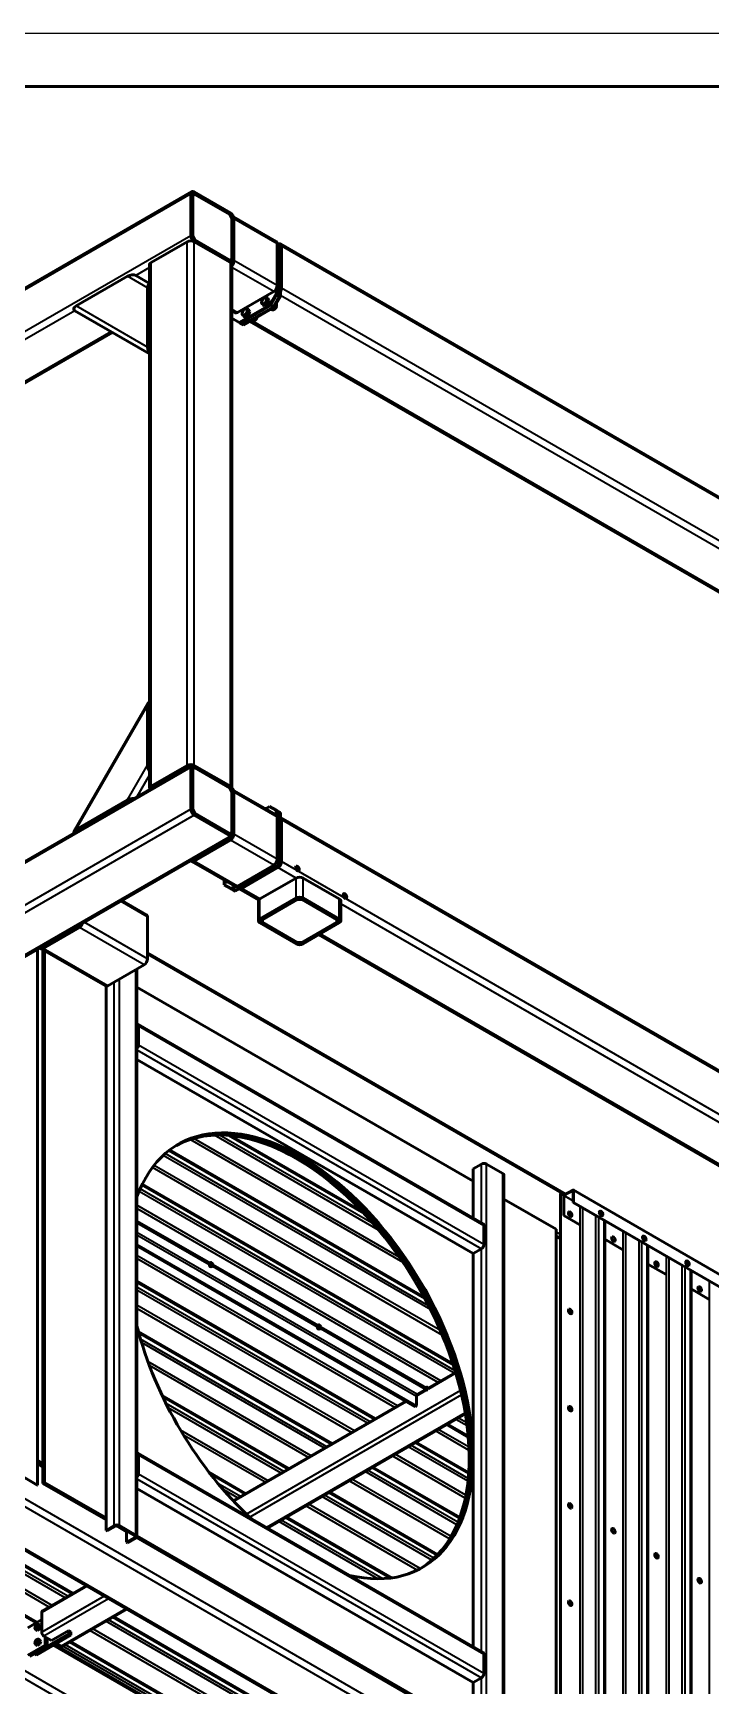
# Model space of a CAD drawing. Header units: millimetres. Extents: x 0 to 14700, y 0 to 10395.
# Drawn here: x 7547 to 9768, y 4983 to 10395 of the extents above; entities that cross this region are included whole.
import ezdxf

# ---------------------------------------------------------------- set-up
doc = ezdxf.new("R2010")
doc.units = ezdxf.units.MM
doc.header["$LTSCALE"] = 35
for name, color, linetype, lineweight in [('Видимые тонкие (ГОСТ)', 7, 'Continuous', 35), ('Видимый контур (ГОСТ)', 7, 'Continuous', 50), ('Кромка (ГОСТ)', 7, 'Continuous', 50)]:
    doc.layers.add(name, color=color, linetype=linetype, lineweight=lineweight)

# ---------------------------------------------------------------- blocks, each defined once
blk = doc.blocks.new('Рамки ГОСТ_ граница 297x420')
at = {"layer": 'Кромка (ГОСТ)', "lineweight": 25}
blk.add_line((0, 297), (420, 297), dxfattribs=at)
at = {"layer": 'Кромка (ГОСТ)'}
blk.add_line((415, 292), (20, 292), dxfattribs=at)

msp = doc.modelspace()

# ---------------------------------------------------------------- linework, layer by layer
at = {"layer": 'Видимые тонкие (ГОСТ)'}
for p, q in [((8063.8, 9868.6), (5735.6, 8524.4)), ((8075.1, 9868.6), (8069.5, 9865.3)), ((8193.9, 9800), (8192.5, 9799.2)), ((8199.6, 9790.2), (8198.2, 9789.4)), ((8346.7, 9705.3), (8205.2, 9786.9)), ((8063.8, 9731.4), (5792.8, 8420.2)), ((8052.5, 7997.1), (8052.5, 9711.8)), ((8075.1, 7997.1), (8075.1, 9711.8)), ((12928.7, 7059.8), (8360.8, 9697.1)), ((7933.7, 7928.6), (7933.7, 9643.2)), ((8199.6, 9653), (8193.9, 9649.7)), ((8193.9, 7928.6), (8193.9, 9643.2)), ((8346.7, 9568.1), (8205.2, 9649.7)), ((7922.4, 9560.5), (7856.4, 9598.6)), ((7929, 9627.4), (7883.7, 9601.3)), ((8335.4, 9548.5), (8198.6, 9627.4)), ((12917.4, 6903), (8357.3, 9535.8)), ((12928.7, 6922.6), (8360.8, 9559.9)), ((7683.7, 9485.8), (6097.8, 8570.1)), ((7922.4, 9366.5), (7688.4, 9501.6)), ((7929, 9490.3), (7928.1, 9489.7)), ((8216.6, 9479.9), (8198.6, 9490.3)), ((12798.6, 6834.5), (8262.5, 9453.4)), ((7802.5, 9417.2), (6216.5, 8501.6)), ((7929, 9362.6), (7928.1, 9363.2)), ((7688.4, 7786.9), (7922.4, 8192.2)), ((7928.1, 8185.1), (7929, 8186.8)), ((8063.8, 7990.6), (5792.8, 6679.5)), ((7856.4, 7883.9), (7922.4, 7998.2)), ((7888.4, 7894.7), (7929, 7965.1)), ((8058.2, 7992.8), (8058.2, 7993.9)), ((8075.1, 7990.6), (8069.5, 7987.4)), ((7939.4, 7924.2), (7939.4, 7925.3)), ((8193.9, 7922), (8192.5, 7921.2)), ((8199.6, 7912.2), (8198.2, 7911.4)), ((8346.7, 7827.3), (8205.2, 7909)), ((8063.8, 7853.4), (1466.5, 4044.5)), ((8075.1, 7833.9), (1477.8, 4024.9)), ((12928.7, 5181.9), (8360.8, 7819.2)), ((8193.9, 7765.3), (1596.6, 3956.3)), ((7696.4, 7783.9), (7697.4, 7785.6)), ((8193.9, 7758.7), (8193, 7759.3)), ((8199.6, 7775.1), (8193.9, 7771.8)), ((8335.4, 7670.6), (8193.9, 7752.2)), ((8346.7, 7690.1), (8205.2, 7771.8)), ((8075.1, 7690.1), (8074.2, 7690.7)), ((8216.6, 7602), (8075.1, 7683.6)), ((8408.9, 7628.1), (8349.5, 7662.4)), ((12928.7, 5044.7), (8360.8, 7682)), ((8290.1, 7559.5), (8230.7, 7593.8)), ((8408.9, 7562.8), (8408.9, 7628.1)), ((8431.5, 7562.8), (8431.5, 7628.1)), ((7922.4, 7500.7), (7833.8, 7551.9)), ((8290.1, 7494.2), (8290.1, 7559.5)), ((8550.3, 7494.2), (8550.3, 7559.5)), ((12716.6, 5141), (8555, 7543.7)), ((7699, 7473), (7698, 7473.5)), ((7922.4, 7363.5), (7715, 7483.3)), ((8295.8, 7484.4), (8295.8, 7490.9)), ((8544.7, 7484.4), (8544.7, 7490.9)), ((7911.1, 7344), (7699, 7466.4)), ((8414.5, 7415.8), (8414.5, 7417.4)), ((8425.9, 7415.8), (8425.9, 7417.4)), ((12597.8, 5072.5), (8488.1, 7445.2)), ((7580.2, 7404.4), (7579.2, 7404.9)), ((7792.3, 7275.4), (7580.2, 7397.8)), ((9287.5, 6590.1), (7922.4, 7378.2)), ((7884.2, 5476.6), (7884.2, 7328.4)), ((7813.5, 5507.7), (7813.5, 7287.6)), ((7830.5, 5507.7), (7830.5, 7297.4)), ((7887.7, 7142.7), (7889.2, 7141.9)), ((7892.7, 7143.9), (9024.1, 6490.7)), ((7887.7, 7065.1), (9015.6, 6414)), ((7892.7, 7081.9), (9024.1, 6428.7)), ((8759.2, 6369.1), (8061.4, 6771.9)), ((8747, 6386.9), (8073.6, 6775.6)), ((8679.3, 6475.6), (8141.3, 6786.3)), ((8663.1, 6494.8), (8157.6, 6786.6)), ((8624, 6537.7), (8196.6, 6784.5)), ((8849.8, 6213.9), (7973.6, 6719.8)), ((8842.8, 6227.7), (7980.2, 6725.8)), ((8827.2, 6257.1), (7994.8, 6737.7)), ((8887.4, 6131.8), (7938, 6679.9)), ((8881.4, 6146), (7943.7, 6687.3)), ((9015.6, 6499.7), (9015.6, 6691.6)), ((9032.6, 4813.6), (9032.6, 6691.6)), ((9086.3, 4782.6), (9086.3, 6660.5)), ((8930.1, 6014), (7898, 6609.9)), ((8922.1, 6039), (7905.4, 6626)), ((9316.7, 6605.6), (9316, 6606)), ((10731.5, 5789.4), (9317.2, 6605.9)), ((8883.2, 5981.6), (7887.7, 6556.4)), ((8926.2, 6006.5), (7894.7, 6602.1)), ((9316.7, 6569.7), (9285.6, 6587.7)), ((9316.7, 6571.3), (9286.3, 6588.9)), ((9338.1, 6553.3), (9338.1, 4614.9)), ((8873.9, 5976.3), (7887.7, 6545.6)), ((7887.7, 6502.4), (8125.3, 6365.2)), ((7887.7, 6499.5), (8124.5, 6362.8)), ((9346.8, 6548.3), (9346.8, 4613.3)), ((9389.8, 6523.4), (9389.8, 4616.7)), ((9398.9, 6518.2), (9398.9, 4615)), ((9416.6, 6508), (9416.6, 4604.7)), ((7887.7, 6468.7), (8806.6, 5938.1)), ((7887.7, 6459.7), (8802.8, 5931.4)), ((9274.6, 6460.4), (9261, 6468.3)), ((9479.5, 6471.7), (9479.5, 4533.3)), ((9488.2, 6466.6), (9488.2, 4531.6)), ((9531.2, 6441.8), (9531.2, 4535.1)), ((10701.3, 3758.7), (6141.2, 6391.5)), ((7887.7, 6428.9), (8802.8, 5900.6)), ((7887.7, 6426), (8801.5, 5898.4)), ((8741.2, 5899.7), (7887.7, 6392.4)), ((9015.6, 5095.3), (9015.6, 6414)), ((9540.3, 6436.6), (9540.3, 4533.3)), ((9558, 6426.3), (9558, 4523.1)), ((9620.9, 6390), (9620.9, 4451.6)), ((10690, 3739.1), (6122.1, 6376.4)), ((8732, 5894.4), (7887.7, 6381.8)), ((8134.7, 6356.9), (8478.1, 6158.6)), ((8135.7, 6359.2), (8478.9, 6161.1)), ((9629.6, 6385), (9629.6, 4450)), ((9672.7, 6360.1), (9672.7, 4453.4)), ((9681.7, 6354.9), (9681.7, 4451.7)), ((9699.4, 6344.7), (9699.4, 4441.4)), ((10571.2, 3670.5), (6003.3, 6307.8)), ((8669, 5858), (7887.7, 6309.1)), ((8651.3, 5847.8), (7887.7, 6288.6)), ((8642.9, 5842.9), (7887.7, 6278.9)), ((9762.3, 6308.4), (9762.3, 4370)), ((8599.8, 5818.1), (7887.7, 6229.2)), ((8575.8, 4396.4), (5472, 6188.4)), ((8587.1, 4416), (5494.6, 6201.4)), ((8590.6, 5812.7), (7887.7, 6218.5)), ((8527.6, 5776.3), (7892.6, 6142.9)), ((8509.9, 5766.1), (7899.5, 6118.6)), ((8488.3, 6152.7), (8831.6, 5954.5)), ((8489.3, 6155.1), (8832.4, 5957)), ((8501.5, 5761.3), (7903, 6106.8)), ((8458.4, 5736.4), (7923.6, 6045.2)), ((8449.1, 5731), (7928.7, 6031.5)), ((8932.3, 6006.6), (8842, 5954.5)), ((7652.9, 5271.4), (6548.6, 5908.9)), ((7661.4, 5276.2), (6557.1, 5913.8)), ((7679.1, 5286.4), (6574.8, 5924)), ((8386.2, 5694.7), (7969.4, 5935.3)), ((8368.5, 5684.5), (7983.2, 5907)), ((8770.9, 5913.5), (8205.1, 5586.8)), ((8947.7, 5950.2), (8246.3, 5545.2)), ((8951.1, 5935.8), (8257, 5535.1)), ((8832.9, 5949.3), (8802.8, 5931.8)), ((8810.9, 5939.9), (8810.3, 5940.3)), ((7600.6, 5241.1), (6496.3, 5878.7)), ((7609.9, 5246.5), (6505.6, 5884.1)), ((8360, 5679.6), (7990.1, 5893.2)), ((8962.9, 5877.3), (8312, 5501.5)), ((8932.6, 5856.4), (8969.1, 5835.4)), ((8940.4, 5860.9), (8967.8, 5845.1)), ((7561.1, 5191.3), (6433.3, 5842.4)), ((8317, 5654.8), (8030.3, 5820.3)), ((8307.7, 5649.4), (8040.2, 5803.8)), ((8975.6, 5753.7), (8865.2, 5817.5)), ((8975.2, 5764.6), (8874.3, 5822.8)), ((8903.4, 5839.6), (8972.9, 5799.4)), ((8905.9, 5841.1), (8972.7, 5802.5)), ((7887.7, 5738.3), (7889.2, 5737.5)), ((7892.7, 5739.5), (9024.1, 5086.3)), ((8964.9, 5607.3), (8733, 5741.2)), ((8971.8, 5653), (8776, 5766)), ((8972.8, 5662.2), (8784.5, 5770.9)), ((8974.4, 5681.7), (8802.1, 5781.1)), ((7579.5, 5698.3), (7561.6, 5708.6)), ((8244.7, 5613), (8122.8, 5683.5)), ((8935.6, 5510.6), (8634.6, 5684.4)), ((8938.9, 5518.5), (8643, 5689.3)), ((8945.3, 5535.2), (8660.7, 5699.5)), ((8962.9, 5597.7), (8723.7, 5735.8)), ((7887.7, 5660.8), (9015.6, 5009.6)), ((7892.7, 5677.5), (9024.1, 5024.3)), ((8227.1, 5602.8), (8153, 5645.6)), ((8911.5, 5464.1), (8582.3, 5654.2)), ((8916.3, 5472.1), (8591.6, 5659.5)), ((8218.6, 5598), (8169.2, 5626.5)), ((8815.7, 5366.8), (8450.1, 5577.9)), ((8853.6, 5394.6), (8493.2, 5602.7)), ((8860.2, 5400.6), (8501.6, 5607.6)), ((8873.1, 5413.5), (8519.3, 5617.8)), ((8676.9, 5333.4), (8351.8, 5521.1)), ((8693, 5333.8), (8360.2, 5526)), ((8723.3, 5336.7), (8377.9, 5536.2)), ((8805.9, 5361.8), (8440.8, 5572.5)), ((7880.7, 5468.9), (7880.7, 5474.6)), ((7724, 5309), (7575.9, 5223.5)), ((7780.5, 5276.3), (7575.9, 5158.2)), ((7794.7, 5268.2), (7583, 5145.9)), ((7851.2, 5235.5), (7639.6, 5113.3)), ((8901.3, 4560.4), (7794.5, 5199.4)), ((8919, 4570.6), (7812.2, 5209.6)), ((8840.5, 4525.3), (7733.7, 5164.3)), ((8849.8, 4530.6), (7743, 5169.6)), ((8892.9, 4555.5), (7786.1, 5194.5)), ((8587.1, 4553.2), (7613.4, 5115.3)), ((8592.8, 4565.4), (7644.6, 5112.8)), ((8759.9, 4478.7), (7653.1, 5117.7)), ((8777.6, 4488.9), (7670.8, 5127.9)), ((9015.6, 4813.6), (9015.6, 5009.6))]:
    msp.add_line(p, q, dxfattribs=at)
for centre in [(8130.4, 6369.4), (8484, 6165.3), (8837.5, 5961.1)]:
    msp.add_ellipse(centre, major_axis=(-2.4, 0), ratio=0.57735, start_param=3.141593, end_param=6.283185, dxfattribs=at)
at = {"layer": 'Видимый контур (ГОСТ)'}
for p, q in [((8067.1, 9875.9), (5730.9, 8527.1)), ((8063.8, 9731.4), (8063.8, 9868.6)), ((8069.5, 9865.3), (8069.5, 9728.1)), ((8069.5, 9862), (8070.2, 9862.4)), ((8077.3, 9866.5), (8070.2, 9862.4)), ((8070.2, 9862.4), (8070.2, 9730.2)), ((8075.1, 9875.1), (8193.9, 9806.5)), ((8193.9, 9800), (8075.1, 9868.6)), ((8191.8, 9800.4), (8077.3, 9866.5)), ((8198.9, 9788.1), (8191.8, 9800.4)), ((8198.9, 9655.9), (8198.9, 9788.1)), ((8199.6, 9653), (8199.6, 9790.2)), ((8343.4, 9712.6), (8204.2, 9792.9)), ((8205.2, 9786.9), (8205.2, 9649.7)), ((8205.2, 9649.7), (8205.2, 9786.9)), ((7933.7, 9643.2), (8052.5, 9711.8)), ((8069.5, 9729.8), (8070.2, 9730.2)), ((8070.2, 9730.2), (8077.3, 9717.9)), ((8075.1, 9718.3), (8193.9, 9649.7)), ((8193.9, 9643.2), (8075.1, 9711.8)), ((8075.1, 9711.8), (8193.9, 9643.2)), ((8076.6, 9717.5), (8077.3, 9717.9)), ((8077.3, 9717.9), (8191.8, 9651.8)), ((8345.7, 9710.7), (8345, 9711.1)), ((8345.7, 9710.7), (8345.7, 9709.9)), ((8354.7, 9705.5), (8346.7, 9699.3)), ((8354.7, 9705.5), (8346.7, 9700.9)), ((8346.7, 9568.1), (8346.7, 9705.3)), ((8349.5, 9703.6), (8346.7, 9702)), ((8354.7, 9534.1), (8354.7, 9705.5)), ((8354.7, 9705.5), (8357.3, 9704)), ((8357.3, 9704), (8357.3, 9532.6)), ((12925.4, 7067.1), (8357.5, 9704.4)), ((8360.8, 9559.9), (8360.8, 9697.1)), ((7929, 7922), (7929, 9636.7)), ((8191.1, 9651.4), (8191.8, 9651.8)), ((8191.8, 9651.8), (8198.9, 9655.9)), ((8201.9, 9642.4), (8197.6, 9639.9)), ((8198.6, 7924.7), (8198.6, 9636.7)), ((7856.4, 9598.6), (7688.4, 9501.6)), ((7929, 9575.1), (7883.7, 9601.3)), ((7922.4, 9366.5), (7922.4, 9560.5)), ((7928.1, 9557.2), (7928.1, 9363.2)), ((8216.6, 9479.9), (8335.4, 9548.5)), ((8310.1, 9530.3), (8316.2, 9526.8)), ((8316.2, 9526.8), (8321.1, 9519.9)), ((8321.9, 9504), (8343.1, 9540.7)), ((8345.7, 9539.2), (8324.5, 9502.5)), ((8333.4, 9497.3), (8354.7, 9534.1)), ((8357.3, 9532.6), (8336.1, 9495.8)), ((8343.1, 9540.7), (8343.1, 9556.6)), ((8345.7, 9539.2), (8343.1, 9540.7)), ((8354.7, 9534.1), (8343.9, 9536)), ((8345.7, 9562.4), (8345.7, 9539.2)), ((8354.7, 9534.1), (8357.3, 9532.6)), ((7929, 9344.2), (7683.7, 9485.8)), ((7929, 9484.9), (7928.1, 9484.3)), ((7929, 9483.7), (7928.1, 9483.2)), ((8208.6, 9479.1), (8198.6, 9484.9)), ((8222.9, 9446.8), (8321.9, 9504)), ((8324.5, 9502.5), (8225.5, 9445.3)), ((8234.5, 9440.2), (8333.4, 9497.3)), ((8336.1, 9495.8), (8237.1, 9438.7)), ((8246.5, 9493.6), (8252.6, 9490.1)), ((8246.5, 9474), (8252.6, 9470.5)), ((8251.4, 9486.6), (8257.5, 9483.1)), ((8252.6, 9490.1), (8257.5, 9483.1)), ((8257.5, 9483.1), (8252.6, 9470.5)), ((8300.3, 9505.1), (8306.4, 9501.6)), ((8316.2, 9507.2), (8306.4, 9501.6)), ((8310.1, 9510.7), (8316.2, 9507.2)), ((8315, 9523.4), (8321.1, 9519.9)), ((8321.1, 9519.9), (8316.2, 9507.2)), ((8324.5, 9502.5), (8321.9, 9504)), ((8327.2, 9489.6), (8326.2, 9490.1)), ((8333.4, 9497.3), (8326.4, 9505.7)), ((8335.7, 9488.8), (8329.8, 9492.2)), ((8333.4, 9497.3), (8336.1, 9495.8)), ((8344.1, 9499.4), (8339.6, 9502)), ((8339.6, 9492.4), (8339.6, 9492.4)), ((8198.6, 9460.9), (8222.9, 9446.8)), ((8225.5, 9445.3), (8222.9, 9446.8)), ((8225.5, 9445.3), (8234.5, 9440.2)), ((8234.5, 9440.2), (8233, 9449.6)), ((8234.5, 9440.2), (8237.1, 9438.7)), ((8236.7, 9468.3), (8242.8, 9464.8)), ((8252.6, 9470.5), (8242.8, 9464.8)), ((12790.6, 6833.7), (8257.8, 9450.7)), ((8263.5, 9452.8), (8262.6, 9453.4)), ((8272, 9452.1), (8266.2, 9455.5)), ((8276, 9455.7), (8276, 9455.7)), ((8280.5, 9462.6), (8279.5, 9463.2)), ((7807.2, 9414.5), (6219.8, 8498)), ((7681.2, 7780.4), (7924.5, 8201.7)), ((7922.4, 7998.2), (7922.4, 8192.2)), ((7928.1, 8189), (7928.1, 7995)), ((8067.1, 7997.9), (5792.8, 6684.9)), ((7933.7, 7928.6), (8052.5, 7997.1)), ((8058.2, 7993.9), (7939.4, 7925.3)), ((8063.8, 7853.4), (8063.8, 7990.6)), ((8069.5, 7987.4), (8069.5, 7850.2)), ((8069.5, 7984.1), (8070.2, 7984.5)), ((8077.3, 7988.6), (8070.2, 7984.5)), ((8070.2, 7984.5), (8070.2, 7852.2)), ((8075.1, 7997.1), (8193.9, 7928.6)), ((8075.1, 7997.1), (8193.9, 7928.6)), ((8193.9, 7922), (8075.1, 7990.6)), ((8191.8, 7922.4), (8077.3, 7988.6)), ((8198.9, 7910.2), (8191.8, 7922.4)), ((8198.9, 7777.9), (8198.9, 7910.2)), ((8199.6, 7775.1), (8199.6, 7912.2)), ((8343.4, 7834.6), (8204.2, 7915)), ((8205.2, 7909), (8205.2, 7771.8)), ((8205.2, 7771.8), (8205.2, 7909)), ((7688.4, 7786.9), (7856.4, 7883.9)), ((7862.1, 7880.7), (7694.1, 7783.7)), ((8069.5, 7851.8), (8070.2, 7852.2)), ((8070.2, 7852.2), (8077.3, 7840)), ((8310.1, 7856.5), (8316.2, 7853)), ((8321.9, 7862.8), (8310.6, 7856.3)), ((8316.2, 7853), (8319.4, 7848.5)), ((8343.1, 7850.6), (8321.9, 7862.8)), ((8345.7, 7849.1), (8343.1, 7850.6)), ((8343.1, 7834.8), (8343.1, 7850.6)), ((8345.7, 7849.1), (8345.7, 7831.9)), ((8354.7, 7843.9), (8345.7, 7849.1)), ((8075.1, 7840.4), (8193.9, 7771.8)), ((8193.9, 7765.3), (8075.1, 7833.9)), ((8076.6, 7839.6), (8077.3, 7840)), ((8077.3, 7840), (8191.8, 7773.8)), ((8354.7, 7843.9), (8345.7, 7840.5)), ((8346.7, 7690.1), (8346.7, 7827.3)), ((8354.7, 7672.5), (8354.7, 7843.9)), ((8354.7, 7843.9), (8357.3, 7842.4)), ((8357.3, 7842.4), (8357.3, 7671)), ((12925.4, 5189.2), (8357.5, 7826.5)), ((8360.8, 7682), (8360.8, 7819.2)), ((8201.9, 7764.5), (1604.6, 3955.5)), ((8193.9, 7758.7), (8075.1, 7690.1)), ((8075.1, 7683.6), (8193.9, 7752.2)), ((8191.1, 7773.4), (8191.8, 7773.8)), ((8191.8, 7773.8), (8198.9, 7777.9)), ((8208.6, 7601.2), (8067.1, 7682.8)), ((8206.2, 7586.7), (8354.7, 7672.5)), ((8357.3, 7671), (8208.8, 7585.2)), ((8216.6, 7602), (8335.4, 7670.6)), ((8230.7, 7593.8), (8349.5, 7662.4)), ((8345.7, 7677.6), (8339.8, 7674.2)), ((8345.7, 7677.6), (8343.4, 7679)), ((8345.7, 7684.5), (8345.7, 7677.6)), ((8354.7, 7672.5), (8345.7, 7677.6)), ((8354.7, 7672.5), (8357.3, 7671)), ((8173.4, 7620.8), (8173.4, 7605.6)), ((8173.4, 7605.6), (8194.6, 7593.4)), ((8176.6, 7616.9), (8182.7, 7613.4)), ((8185, 7614.8), (8182.7, 7613.4)), ((8194.6, 7593.4), (8208.3, 7601.3)), ((8197.3, 7591.9), (8194.6, 7593.4)), ((8212.1, 7600.4), (8197.3, 7591.9)), ((8197.3, 7591.9), (8206.2, 7586.7)), ((8206.2, 7586.7), (8204.7, 7596.2)), ((8206.2, 7586.7), (8208.8, 7585.2)), ((8286.4, 7556.2), (8222.7, 7593)), ((8290.1, 7559.5), (8408.9, 7628.1)), ((8431.5, 7628.1), (8550.3, 7559.5)), ((7919.1, 7508), (7838.4, 7554.6)), ((8285.4, 7487.7), (8285.4, 7553)), ((8290.1, 7494.2), (8408.9, 7562.8)), ((8414.5, 7559.5), (8295.8, 7490.9)), ((8413.1, 7557.9), (8298.6, 7491.7)), ((8413.1, 7558.7), (8413.1, 7557.9)), ((8427.3, 7557.9), (8413.1, 7557.9)), ((8544.7, 7490.9), (8425.9, 7559.5)), ((8427.3, 7558.7), (8427.3, 7557.9)), ((8541.8, 7491.7), (8427.3, 7557.9)), ((8431.5, 7562.8), (8550.3, 7494.2)), ((8555, 7487.7), (8555, 7553)), ((7699, 7473), (7580.2, 7404.4)), ((7922.4, 7363.5), (7922.4, 7500.7)), ((8408.9, 7412.5), (8290.1, 7481.1)), ((8295.8, 7484.4), (8414.5, 7415.8)), ((8298.6, 7492.6), (8298.6, 7491.7)), ((8298.6, 7491.7), (8298.6, 7483.6)), ((8298.6, 7483.6), (8413.1, 7417.4)), ((8425.9, 7415.8), (8544.7, 7484.4)), ((8427.3, 7417.4), (8541.8, 7483.6)), ((8550.3, 7481.1), (8431.5, 7412.5)), ((8541.8, 7492.6), (8541.8, 7491.7)), ((8541.8, 7483.6), (8541.8, 7491.7)), ((7580.2, 7397.8), (7699, 7466.4)), ((8413.1, 7417.4), (8427.3, 7417.4)), ((12594.1, 5069.2), (8483.4, 7442.5)), ((7561.6, 7394.8), (7561.6, 5640.6)), ((7784.3, 7274.6), (7572.2, 7397)), ((7579.5, 5646), (7579.5, 7392.8)), ((7585.1, 5649.3), (7585.1, 7389.6)), ((9292.2, 6592.8), (7922.4, 7383.7)), ((7792.3, 7275.4), (7911.1, 7344)), ((7887.7, 5471.7), (7887.7, 7330.5)), ((7786.6, 5492.1), (7786.6, 7273.9)), ((7887.7, 7270.9), (8988.7, 6635.2)), ((7890.2, 7149.4), (9021.6, 6496.2)), ((7889.2, 7110.8), (7887.7, 7111.7)), ((7889.2, 7141.9), (7889.2, 7079.8)), ((7892.7, 7081.9), (7892.7, 7143.9)), ((7887.7, 7034.1), (8988.7, 6398.4)), ((8631.8, 6529.5), (8188.8, 6785.3)), ((8830.2, 6251.7), (7992, 6735.6)), ((8988.7, 6676.1), (9015.6, 6691.6)), ((8988.7, 6515.2), (8988.7, 6676.1)), ((9032.6, 6691.6), (9086.3, 6660.5)), ((8923.6, 6034.4), (7904, 6623.1)), ((9089.8, 4777.7), (9089.8, 6655.6)), ((9316, 6606.6), (9286.3, 6589.5)), ((9286.3, 6588.9), (9316, 6606)), ((9316.7, 6605.6), (9316.7, 6565.6)), ((10731.1, 5790.2), (9316.9, 6606.7)), ((9317.2, 6565.9), (9317.2, 6605.9)), ((9089.8, 6576.9), (9261, 6478.1)), ((9274.6, 6594.3), (9275.1, 6594.6)), ((9274.6, 6594.3), (9274.6, 4651)), ((9275.1, 6594.6), (9275.1, 4651.3)), ((9275.1, 6594.6), (9285.6, 6588.5)), ((9285.6, 6523.2), (9285.6, 6587.7)), ((9316.7, 6565.6), (9317.2, 6565.9)), ((10731, 5749.1), (9316.7, 6565.6)), ((10731.5, 5749.4), (9317.2, 6565.9)), ((7887.7, 6505), (8127.6, 6366.5)), ((9338.1, 6492.9), (9285.6, 6523.2)), ((9419.7, 6506.2), (9419.7, 4600.4)), ((9024.1, 6490.7), (9024.1, 6428.7)), ((9261, 6478.1), (9261, 4681.8)), ((9261, 6455.2), (9274.6, 6447.3)), ((9479.5, 6411.2), (9419.7, 6445.8)), ((7887.7, 6423.4), (8799.2, 5897.1)), ((9015.6, 6414), (8988.7, 6398.4)), ((8988.7, 5110.8), (8988.7, 6398.4)), ((9561.1, 6424.5), (9561.1, 4518.7)), ((8128, 6369.4), (8128, 6366.6)), ((8132.8, 6369.4), (8132.8, 6366.6)), ((8136.3, 6361.5), (8481.2, 6162.4)), ((9620.9, 6329.6), (9561.1, 6364.1)), ((9702.5, 6342.9), (9702.5, 4437.1)), ((10563.2, 3669.7), (5995.3, 6307)), ((8665.8, 5856.1), (7887.7, 6305.3)), ((9762.3, 6247.9), (9702.5, 6282.5)), ((8524.4, 5774.5), (7893.8, 6138.5)), ((8481.6, 6165.3), (8481.6, 6162.5)), ((8486.4, 6165.3), (8486.4, 6162.5)), ((8489.8, 6157.4), (8834.6, 5958.4)), ((8931.5, 6009.5), (8841.7, 5957.7)), ((8834.6, 5958.4), (8834.6, 5958.2)), ((8835.1, 5961.1), (8835.1, 5958.4)), ((8839.9, 5961.1), (8839.9, 5958.4)), ((7675.8, 5284.6), (6571.5, 5922.1)), ((8382.9, 5692.8), (7971.8, 5930.2)), ((8768, 5915.1), (8203, 5588.9)), ((8802.8, 5931.4), (8802.8, 5900.6)), ((8831.9, 5952.1), (8804.6, 5936.2)), ((8831.8, 5952.7), (8806.6, 5938.1)), ((8807.7, 5938.1), (8807.1, 5938.4)), ((8963.4, 5874.2), (8314.9, 5499.8)), ((8801.5, 5898.4), (8799.2, 5897.1)), ((7557.8, 5189.4), (6430.1, 5840.5)), ((8901.1, 5838.3), (8973.2, 5796.7)), ((7889.2, 5737.5), (7889.2, 5675.4)), ((7890.2, 5745), (9021.6, 5091.8)), ((7892.7, 5677.5), (7892.7, 5739.5)), ((8974.1, 5678.1), (8798.9, 5779.3)), ((7561.6, 5721.7), (7579.5, 5711.4)), ((7579.5, 5707.3), (7561.6, 5717.6)), ((7579.5, 5703.7), (7561.6, 5714)), ((7889.2, 5706.5), (7887.7, 5707.3)), ((8944.2, 5532.1), (8657.5, 5697.6)), ((7498.1, 5676.7), (7561.1, 5640.3)), ((7561.6, 5640.6), (7498.6, 5677)), ((7561.1, 5640.3), (7561.6, 5640.6)), ((7585.1, 5649.3), (7579.5, 5646)), ((7786.6, 5526.4), (7579.5, 5646)), ((7786.6, 5533), (7585.1, 5649.3)), ((7887.7, 5629.7), (8988.7, 4994.1)), ((8241.5, 5611.2), (8128, 5676.7)), ((8870.8, 5411.1), (8516.1, 5616)), ((8718.1, 5336), (8374.7, 5534.3)), ((7813.5, 5507.7), (7786.6, 5492.1)), ((7786.6, 5492.1), (7790.2, 5490.1)), ((7790.2, 5490.1), (7817, 5505.6)), ((7853.8, 5487.6), (7820.8, 5506.7)), ((7826.9, 5505.6), (7880.7, 5474.6)), ((7884.2, 5476.6), (7830.5, 5507.7)), ((7853.8, 5453.4), (7853.8, 5490.1)), ((7880.7, 5468.9), (7853.8, 5453.4)), ((7857.3, 5451.3), (7884.2, 5466.8)), ((8988.7, 4832.4), (7886.6, 5468.7)), ((8988.7, 4838.9), (7887.7, 5474.6)), ((7853.8, 5453.4), (7857.3, 5451.3)), ((7721, 5310.7), (7578, 5228.1)), ((7575.9, 5199.8), (7530, 5173.3)), ((7575.9, 5158.2), (7575.9, 5223.5)), ((7854.2, 5233.8), (7644.6, 5112.8)), ((8915.8, 4568.7), (7809, 5207.7)), ((7551.2, 5087.6), (7664.3, 5152.9)), ((7557.1, 5166.5), (7561.6, 5163.8)), ((7671.4, 5148.8), (7558.2, 5083.5)), ((7569, 5168.1), (7561.6, 5163.8)), ((7564.4, 5185.4), (7569, 5182.8)), ((7564.4, 5170.7), (7569, 5168.1)), ((7568.1, 5180.2), (7572.7, 5177.5)), ((7569, 5182.8), (7572.7, 5177.5)), ((7572.7, 5177.5), (7569, 5168.1)), ((7607.7, 5131.7), (7583, 5145.9)), ((7586.5, 5116.1), (7586.5, 5143.9)), ((7607.7, 5131.7), (7664.3, 5164.3)), ((7664.3, 5164.3), (7671.4, 5160.2)), ((7664.3, 5152.9), (7664.3, 5164.3)), ((7671.4, 5148.8), (7664.3, 5152.9)), ((7671.4, 5160.2), (7671.4, 5148.8)), ((7530, 5083.5), (7586.5, 5116.1)), ((7593.6, 5112.1), (7537, 5079.4)), ((7557.1, 5117.5), (7561.6, 5114.8)), ((7569, 5119.1), (7561.6, 5114.8)), ((7564.4, 5136.4), (7569, 5133.8)), ((7564.4, 5121.7), (7569, 5119.1)), ((7568.1, 5131.2), (7572.7, 5128.5)), ((7569, 5133.8), (7572.7, 5128.5)), ((7572.7, 5128.5), (7569, 5119.1)), ((7593.6, 5112.1), (7586.5, 5116.1)), ((7593.6, 5139.8), (7593.6, 5112.1)), ((8583.8, 4560.5), (7618.1, 5118)), ((7639.6, 5113.3), (7624.7, 5121.9)), ((8774.3, 4487.1), (7667.6, 5126.1)), ((7551.2, 5087.6), (7558.2, 5083.5)), ((9024.1, 5086.3), (9024.1, 5024.3)), ((9015.6, 5009.6), (8988.7, 4994.1)), ((8988.7, 4798.1), (8988.7, 4994.1))]:
    msp.add_line(p, q, dxfattribs=at)
for centre, major_axis, ratio, start_param, end_param in [((8075.1, 9862), (-8, 13.9), 0.57735, 5.497787, 7.068583), ((8075.1, 9862), (-4, 6.93), 0.57735, 5.497787, 7.068583), ((8193.9, 9793.4), (8, -13.9), 0.57735, 0.785398, 2.356194), ((8193.9, 9793.4), (-4, 6.93), 0.57735, 3.926991, 5.497787), ((8063.8, 9705.3), (16, 0), 0.57735, 0.785398, 2.356194), ((8075.1, 9724.9), (-8, 13.9), 0.57735, 0.785398, 2.356194), ((8075.1, 9724.9), (4, -6.93), 0.57735, 3.926991, 5.497787), ((8335.4, 9698.7), (8, 13.9), 0.57735, 5.497787, 6.283185), ((8349.5, 9690.6), (8, 13.9), 0.57735, 0.379209, 0.785398), ((8349.5, 9690.6), (8, 13.9), 0.57735, 5.497787, 6.519225), ((7945, 9636.7), (-16, 0), 0.57735, 5.497787, 6.283185), ((8193.9, 9656.3), (4, -6.93), 0.57735, 5.497787, 7.068583), ((8193.9, 9656.3), (8, -13.9), 0.57735, 5.497787, 7.068583), ((8182.6, 9636.7), (16, 0), 0.57735, 0, 0.785398), ((8193.9, 9643.2), (8, 13.9), 0.57735, 4.354069, 5.497787), ((7867.7, 9592), (-19.4, -5.2), 0.517638, 3.619251, 5.190047), ((7933.7, 9553.9), (5.2, -19.4), 0.517638, 3.091013, 4.234731), ((7933.7, 9553.9), (2.6, -9.71), 0.517638, 3.640228, 4.234731), ((8335.4, 9561.6), (8, 13.9), 0.57735, 3.926991, 5.497787), ((8349.5, 9553.4), (8, 13.9), 0.57735, 4.685032, 5.497787), ((7699.7, 9495), (19.4, 5.2), 0.517638, 2.048455, 3.619251), ((8216.6, 9493), (-8, -13.9), 0.57735, 0, 0.785398), ((8339.6, 9497.9), (3.33, 5.77), 0.57735, 3.926991, 5.356668), ((8338.7, 9498.4), (-4, -6.93), 0.57735, 1.005942, 1.921639), ((8276, 9461.1), (3.33, 5.77), 0.57735, 3.926991, 5.356668), ((8275, 9461.7), (-4, -6.93), 0.57735, 1.005942, 1.921639), ((7933.7, 9359.9), (-5.2, 19.4), 0.517638, 1.093138, 2.236856), ((7933.7, 9359.9), (-2.6, 9.71), 0.517638, 1.093138, 1.687641), ((7933.7, 8185.7), (5.2, -19.4), 0.517638, 3.091013, 4.234731), ((7933.7, 8185.7), (2.6, -9.71), 0.517638, 3.640228, 4.234731), ((7933.7, 7991.7), (-5.2, 19.4), 0.517638, 1.093138, 2.236856), ((7933.7, 7991.7), (-2.6, 9.71), 0.517638, 1.093138, 1.687641), ((8063.8, 7990.6), (16, 0), 0.57735, 0.785398, 2.356194), ((8063.8, 7990.6), (-8, 0), 0.57735, 4.903284, 5.497787), ((8075.1, 7984.1), (-8, 13.9), 0.57735, 5.497787, 7.068583), ((8075.1, 7984.1), (-4, 6.93), 0.57735, 5.497787, 7.068583), ((7945, 7922), (-16, 0), 0.57735, 5.497787, 6.641505), ((7945, 7922), (-8, 0), 0.57735, 5.497787, 6.09229), ((8193.9, 7915.5), (8, -13.9), 0.57735, 0.785398, 2.356194), ((8193.9, 7915.5), (-4, 6.93), 0.57735, 3.926991, 5.497787), ((7867.7, 7877.4), (19.4, 5.2), 0.517638, 0.904737, 2.048455), ((7867.7, 7877.4), (9.71, 2.6), 0.517638, 1.453952, 2.048455), ((8075.1, 7846.9), (-8, 13.9), 0.57735, 0.785398, 2.356194), ((8075.1, 7846.9), (4, -6.93), 0.57735, 3.926991, 5.497787), ((8304.2, 7844.5), (5.7, 9.87), 0.57735, 6.03484, 6.531531), ((8335.4, 7820.8), (8, 13.9), 0.57735, 5.497787, 6.283185), ((8349.5, 7812.6), (8, 13.9), 0.57735, 5.497787, 6.310543), ((7699.7, 7780.4), (-19.4, -5.2), 0.517638, 5.190047, 6.333765), ((7699.7, 7780.4), (-9.71, -2.6), 0.517638, 5.190047, 5.78455), ((8193.9, 7778.3), (4, -6.93), 0.57735, 5.497787, 7.068583), ((8193.9, 7778.3), (8, -13.9), 0.57735, 5.497787, 7.068583), ((8193.9, 7765.3), (8, 13.9), 0.57735, 3.926991, 5.497787), ((8193.9, 7765.3), (-4, -6.93), 0.57735, 0.785398, 1.379901), ((8075.1, 7696.7), (-4, -6.93), 0.57735, 0.190895, 0.785398), ((8335.4, 7683.6), (8, 13.9), 0.57735, 3.926991, 5.497787), ((8075.1, 7696.7), (-8, -13.9), 0.57735, 5.924866, 7.068583), ((8349.5, 7675.4), (8, 13.9), 0.57735, 3.926991, 5.497787), ((8407.5, 7655.9), (-4.25, 7.36), 0.57735, 3.869773, 5.555005), ((8420.2, 7621.6), (16, 0), 0.57735, 0.785398, 2.356194), ((8180.5, 7630.1), (-5.7, -9.87), 0.57735, 6.03484, 6.531531), ((8216.6, 7615), (-8, -13.9), 0.57735, 0, 0.785398), ((8230.7, 7606.9), (-8, -13.9), 0.57735, 6.255828, 7.068583), ((8301.4, 7553), (-16, 0), 0.57735, 5.497787, 6.283185), ((8420.2, 7556.2), (16, 0), 0.57735, 0.785398, 2.356194), ((8420.2, 7556.2), (-8, 0), 0.57735, 3.926991, 5.497787), ((8539, 7553), (16, 0), 0.57735, 0, 0.785398), ((8563, 7566), (-4.25, 7.36), 0.57735, 3.869773, 5.555005), ((7699, 7479.5), (8, 13.9), 0.57735, 3.926991, 5.070709), ((7699, 7479.5), (-4, -6.93), 0.57735, 0.785398, 1.379901), ((7911.1, 7494.2), (8, 13.9), 0.57735, 5.497787, 6.283185), ((8301.4, 7487.7), (-16, 0), 0.57735, 5.497787, 7.068583), ((8301.4, 7487.7), (-8, 0), 0.57735, 5.497787, 7.068583), ((8539, 7487.7), (8, 0), 0.57735, 5.497787, 7.068583), ((8539, 7487.7), (16, 0), 0.57735, 5.497787, 7.068583), ((8420.2, 7419.1), (8, 0), 0.57735, 3.926991, 5.497787), ((7580.2, 7410.9), (-8, -13.9), 0.57735, 5.924866, 7.068583), ((7580.2, 7410.9), (-4, -6.93), 0.57735, 0.190895, 0.785398), ((7911.1, 7357), (8, 13.9), 0.57735, 3.926991, 5.497787), ((8420.2, 7419.1), (-16, 0), 0.57735, 0.785398, 2.356194), ((7792.3, 7288.4), (-8, -13.9), 0.57735, 0, 0.785398), ((7884.2, 7139), (6, 10.4), 0.57735, 5.497787, 6.641505), ((7884.2, 7139), (3.5, 6.06), 0.57735, 5.497787, 6.278971), ((7884.2, 7077), (6, 10.4), 0.57735, 4.354069, 5.497787), ((7884.2, 7077), (-3.5, -6.06), 0.57735, 1.575011, 2.356194), ((8417.4, 6060.4), (400, -692.8), 0.57735, 0.007071, 3.134522), ((8417.4, 6060.4), (400, -692.8), 0.57735, 0.007071, 3.134522), ((8423, 6063.7), (400, -692.8), 0.57735, 5.785882, 9.880931), ((8410.3, 6056.3), (400, -692.8), 0.57735, 0.015911, 3.125682), ((9024.1, 6686.7), (12, 0), 0.57735, 0.785398, 2.356194), ((9077.8, 6655.6), (12, 0), 0.57735, 0, 0.785398), ((9316, 6605.2), (0.85, 1.47), 0.57735, 5.497787, 7.068583), ((9316, 6605.2), (0.5, 0.866), 0.57735, 5.497787, 7.068583), ((9286.3, 6588.1), (-0.85, -1.47), 0.57735, 3.926991, 4.712389), ((9286.3, 6588.1), (0.5, 0.866), 0.57735, 0.785398, 2.356194), ((9015.6, 6485.8), (6, 10.4), 0.57735, 5.497787, 6.283185), ((9015.6, 6423.8), (-6, -10.4), 0.57735, 0.785398, 2.356194), ((8130.4, 6363.5), (5.94, 0), 0.57735, 0.015017, 3.126575), ((8423, 6063.7), (400, -692.8), 0.57735, 4.256236, 5.209692), ((8484, 6159.4), (5.94, 0), 0.57735, 0.015017, 3.126575), ((8837.5, 5955.3), (-5.94, 0), 0.57735, 3.707219, 6.268168), ((8801.5, 5899.9), (-0.9, -1.56), 0.57735, 0.785398, 2.356194), ((8806.6, 5933.7), (-2.75, -4.76), 0.57735, 3.926991, 5.497787), ((8837.5, 5949.5), (-4.54, 0), 0.57735, 3.772197, 7.223377), ((7884.2, 5734.6), (6, 10.4), 0.57735, 5.497787, 6.641505), ((7884.2, 5734.6), (3.5, 6.06), 0.57735, 5.497787, 6.278971), ((7884.2, 5672.6), (6, 10.4), 0.57735, 4.354069, 5.497787), ((7884.2, 5672.6), (-3.5, -6.06), 0.57735, 1.575011, 2.356194), ((7822, 5502.8), (-12, 0), 0.57735, 3.926991, 5.497787), ((7822, 5502.8), (7, 0), 0.57735, 0.785398, 2.356194), ((7875.7, 5471.7), (7, 0), 0.57735, 5.497787, 7.068583), ((7875.7, 5471.7), (12, 0), 0.57735, 5.497787, 7.068583), ((7583, 5219.4), (-5, 8.66), 0.57735, 0, 0.785398), ((7583, 5154.1), (-5, 8.66), 0.57735, 0.785398, 2.356194), ((7639.6, 5121.4), (5, -8.66), 0.57735, 5.497787, 6.283185), ((9015.6, 5081.4), (6, 10.4), 0.57735, 5.497787, 6.283185), ((9015.6, 5019.4), (-6, -10.4), 0.57735, 0.785398, 2.356194)]:
    msp.add_ellipse(centre, major_axis=major_axis, ratio=ratio, start_param=start_param, end_param=end_param, dxfattribs=at)
for centre, major_axis in [((8304.2, 9518.3), (-5.7, -9.87)), ((8240.6, 9481.5), (-5.7, -9.87)), ((8413.1, 7659.1), (-4.25, 7.36)), ((8568.7, 7569.3), (-4.25, 7.36)), ((9306.6, 6527.4), (-4.13, 7.15)), ((9407.8, 6529.9), (4.13, -7.15)), ((9448, 6445.8), (-4.13, 7.15)), ((9549.3, 6448.3), (4.13, -7.15)), ((8130.4, 6357.8), (-4.54, 0)), ((9589.4, 6364.1), (-4.13, 7.15)), ((9690.7, 6366.6), (4.13, -7.15)), ((9730.8, 6282.5), (-4.13, 7.15)), ((9306.6, 6209), (-4.13, 7.15)), ((8484, 6153.7), (-4.54, 0)), ((9306.6, 5890.5), (-4.13, 7.15)), ((9306.6, 5572.1), (4.13, -7.15)), ((9448, 5490.5), (4.13, -7.15)), ((9589.4, 5408.8), (4.13, -7.15)), ((9730.8, 5327.2), (4.13, -7.15)), ((9306.6, 5253.7), (-4.13, 7.15)), ((7560, 5176.4), (-4.28, -7.4)), ((7560, 5127.4), (-4.28, -7.4))]:
    msp.add_ellipse(centre, major_axis=major_axis, ratio=0.57735, dxfattribs=at)
for points, weights in [([(8310.1, 9530.3), (8303.8, 9528.3), (8300.3, 9524.7)], [1.16025403784, 1.33974596216, 1.16025403784]), ([(8315, 9523.4), (8311.2, 9527.7), (8310.1, 9530.3)], [1.16025403784, 1.33974596216, 1.16025403784]), ([(8236.7, 9487.9), (8232.8, 9482.4), (8231.8, 9475.3)], [1.16025403784, 1.33974596216, 1.16025403784]), ([(8231.8, 9475.3), (8232.8, 9472.6), (8236.7, 9468.3)], [1.16025403784, 1.33974596216, 1.16025403784]), ([(8246.5, 9493.6), (8240.2, 9491.6), (8236.7, 9487.9)], [1.16025403784, 1.33974596216, 1.16025403784]), ([(8236.7, 9468.3), (8240.2, 9472), (8246.5, 9474)], [1.16025403784, 1.33974596216, 1.16025403784]), ([(8251.4, 9486.6), (8247.5, 9490.9), (8246.5, 9493.6)], [1.16025403784, 1.33974596216, 1.16025403784]), ([(8246.5, 9474), (8247.5, 9481.1), (8251.4, 9486.6)], [1.16025403784, 1.33974596216, 1.16025403784]), ([(8300.3, 9524.7), (8296.5, 9519.2), (8295.4, 9512)], [1.16025403784, 1.33974596216, 1.16025403784]), ([(8295.4, 9512), (8296.5, 9509.4), (8300.3, 9505.1)], [1.16025403784, 1.33974596216, 1.16025403784]), ([(8300.3, 9505.1), (8303.8, 9508.7), (8310.1, 9510.7)], [1.16025403784, 1.33974596216, 1.16025403784]), ([(8310.1, 9510.7), (8311.2, 9517.9), (8315, 9523.4)], [1.16025403784, 1.33974596216, 1.16025403784]), ([(8327.2, 9489.6), (8332.8, 9488.4), (8335.7, 9488.8)], [1, 1.15470053838, 1]), ([(8335.7, 9488.8), (8341.3, 9493.3), (8344.1, 9499.4)], [1, 1.15470053838, 1]), ([(8344.1, 9499.4), (8345.5, 9504), (8344.3, 9510.1)], [1, 1.14800497082, 1.01281155568]), ([(8263.5, 9452.8), (8269.2, 9451.6), (8272, 9452.1)], [1, 1.15470053838, 1]), ([(8272, 9452.1), (8277.7, 9456.5), (8280.5, 9462.6)], [1, 1.15470053838, 1]), ([(8280.5, 9462.6), (8280.7, 9463.3), (8280.8, 9463.9)], [1, 1.01865366961, 1.03280884951]), ([(8310.1, 7856.5), (8308.6, 7856), (8307.3, 7855.5)], [1.16025403784, 1.2004833398, 1.22267955484]), ([(8312.6, 7852.4), (8310.9, 7854.7), (8310.1, 7856.5)], [1.2406642523, 1.27894556374, 1.16025403784]), ([(8172.7, 7621.9), (8173.9, 7619.9), (8176.6, 7616.9)], [1.2406642523, 1.27894556374, 1.16025403784]), ([(8176.6, 7616.9), (8177.5, 7617.8), (8178.4, 7618.6)], [1.16025403784, 1.2004833398, 1.22267955484]), ([(7557.1, 5181.2), (7554.2, 5177), (7553.4, 5171.7)], [1.16025403784, 1.33974596216, 1.16025403784]), ([(7553.4, 5171.7), (7554.2, 5169.7), (7557.1, 5166.5)], [1.16025403784, 1.33974596216, 1.16025403784]), ([(7564.4, 5185.4), (7559.7, 5183.9), (7557.1, 5181.2)], [1.16025403784, 1.33974596216, 1.16025403784]), ([(7557.1, 5166.5), (7559.7, 5169.2), (7564.4, 5170.7)], [1.16025403784, 1.33974596216, 1.16025403784]), ([(7568.1, 5180.2), (7565.2, 5183.4), (7564.4, 5185.4)], [1.16025403784, 1.33974596216, 1.16025403784]), ([(7564.4, 5170.7), (7565.2, 5176), (7568.1, 5180.2)], [1.16025403784, 1.33974596216, 1.16025403784]), ([(7557.1, 5132.2), (7554.2, 5128), (7553.4, 5122.7)], [1.16025403784, 1.33974596216, 1.16025403784]), ([(7553.4, 5122.7), (7554.2, 5120.7), (7557.1, 5117.5)], [1.16025403784, 1.33974596216, 1.16025403784]), ([(7564.4, 5136.4), (7559.7, 5134.9), (7557.1, 5132.2)], [1.16025403784, 1.33974596216, 1.16025403784]), ([(7557.1, 5117.5), (7559.7, 5120.2), (7564.4, 5121.7)], [1.16025403784, 1.33974596216, 1.16025403784]), ([(7568.1, 5131.2), (7565.2, 5134.4), (7564.4, 5136.4)], [1.16025403784, 1.33974596216, 1.16025403784]), ([(7564.4, 5121.7), (7565.2, 5127.1), (7568.1, 5131.2)], [1.16025403784, 1.33974596216, 1.16025403784])]:
    msp.add_rational_spline(points, weights, degree=2, dxfattribs=at)
for points, knots in [([(8124.5, 6363.6), (8124.5, 6363.1), (8124.5, 6362.6), (8124.6, 6361.6), (8124.7, 6361.1), (8124.9, 6360.1), (8125, 6359.7), (8125.3, 6358.8), (8125.4, 6358.4), (8125.8, 6357.6), (8125.9, 6357.3), (8126.1, 6357)], [7.0535661, 7.0535661, 7.0535661, 7.0535661, 7.1200835, 7.1200835, 7.1866009, 7.1866009, 7.2531183, 7.2531183, 7.3196356, 7.3196356, 7.386153, 7.386153, 7.386153, 7.386153]), ([(8134.8, 6357), (8134.9, 6357.3), (8135.1, 6357.6), (8135.5, 6358.4), (8135.6, 6358.8), (8135.9, 6359.7), (8136, 6360.1), (8136.2, 6361.1), (8136.3, 6361.6), (8136.4, 6362.6), (8136.4, 6363.1), (8136.4, 6363.6)], [3.6094213, 3.6094213, 3.6094213, 3.6094213, 3.6759387, 3.6759387, 3.742456, 3.742456, 3.8089734, 3.8089734, 3.8754908, 3.8754908, 3.9420082, 3.9420082, 3.9420082, 3.9420082]), ([(8478, 6159.4), (8478, 6158.9), (8478.1, 6158.4), (8478.1, 6157.4), (8478.2, 6157), (8478.4, 6156), (8478.5, 6155.6), (8478.8, 6154.7), (8479, 6154.3), (8479.3, 6153.5), (8479.5, 6153.2), (8479.7, 6152.8)], [7.0535661, 7.0535661, 7.0535661, 7.0535661, 7.1200835, 7.1200835, 7.1866009, 7.1866009, 7.2531183, 7.2531183, 7.3196356, 7.3196356, 7.386153, 7.386153, 7.386153, 7.386153]), ([(8488.3, 6152.8), (8488.5, 6153.2), (8488.7, 6153.5), (8489, 6154.3), (8489.2, 6154.7), (8489.5, 6155.6), (8489.6, 6156), (8489.8, 6157), (8489.8, 6157.4), (8489.9, 6158.4), (8489.9, 6158.9), (8489.9, 6159.4)], [3.6094213, 3.6094213, 3.6094213, 3.6094213, 3.6759387, 3.6759387, 3.742456, 3.742456, 3.8089734, 3.8089734, 3.8754908, 3.8754908, 3.9420082, 3.9420082, 3.9420082, 3.9420082]), ([(8831.6, 5955.3), (8831.6, 5954.8), (8831.6, 5954.3), (8831.7, 5953.3), (8831.8, 5952.8), (8832, 5951.9), (8832.1, 5951.4), (8832.4, 5950.6), (8832.5, 5950.2), (8832.9, 5949.4), (8833, 5949), (8833.2, 5948.7)], [7.0535661, 7.0535661, 7.0535661, 7.0535661, 7.1200835, 7.1200835, 7.1866009, 7.1866009, 7.2531183, 7.2531183, 7.3196356, 7.3196356, 7.386153, 7.386153, 7.386153, 7.386153])]:
    msp.add_open_spline(points, degree=3, knots=knots, dxfattribs=at)

# ---------------------------------------------------------------- block references
at = {"xscale": 35, "yscale": 35, "zscale": 35}
msp.add_blockref('Рамки ГОСТ_ граница 297x420', (0, 0), dxfattribs=at)

doc.saveas('drawing.dxf')
